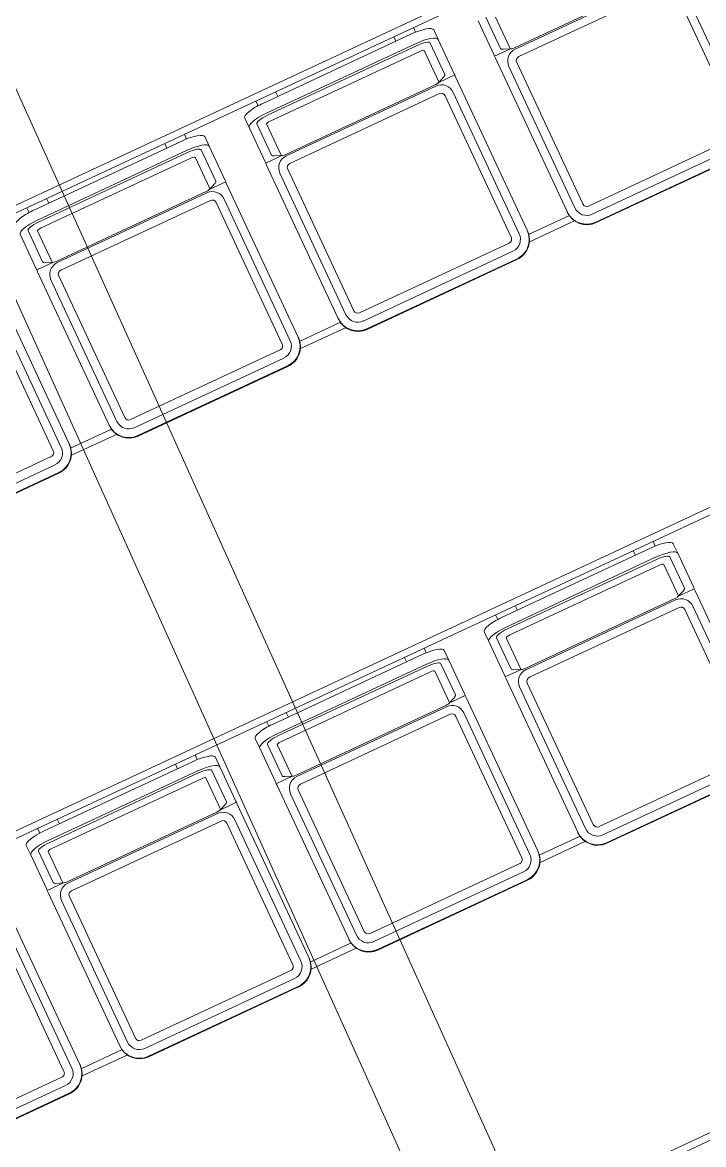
# Model space of a CAD drawing. Header units: metres. Extents: x -217 to -108, y -304 to -188.
# Drawn here: x -143.97 to -142.402, y -247.429 to -244.846 of the extents above; entities that cross this region are included whole.
import ezdxf

# ---------------------------------------------------------------- set-up
doc = ezdxf.new("R2010")
doc.units = ezdxf.units.M
doc.layers.add('A-WALL', color=113, linetype='Continuous', lineweight=9)
doc.layers.add('I-FURN', color=30, linetype='Continuous', lineweight=9)

# ---------------------------------------------------------------- blocks, each defined once
blk = doc.blocks.new('silla sala de espera - silla sala de espera-V117-Nivel 3')
at = {"layer": 'I-FURN'}
for p, q in [((6.4365, 0.288), (0.0777, 0.288)), ((0.0796, 0.272), (6.435, 0.272)), ((1.3128, 0.2599), (1.3128, 0.272)), ((1.3228, 0.2602), (1.7028, 0.2602)), ((1.3628, 0.272), (1.3628, 0.2602)), ((1.6628, 0.2602), (1.6628, 0.272)), ((1.7128, 0.272), (1.7128, 0.2599)), ((1.8943, 0.2599), (1.8943, 0.272)), ((1.9043, 0.2602), (2.2843, 0.2602)), ((1.9443, 0.272), (1.9443, 0.2602)), ((2.2443, 0.2602), (2.2443, 0.272)), ((2.2943, 0.272), (2.2943, 0.2599)), ((1.3228, 0.2361), (1.7028, 0.2361)), ((1.7528, 0.2231), (1.7528, 0.2473)), ((1.8543, 0.2473), (1.8543, 0.2231)), ((1.9043, 0.2361), (2.2843, 0.2361)), ((2.3343, 0.2231), (2.3343, 0.2473)), ((1.2728, 0.1358), (1.2728, 0.2231)), ((1.2928, 0.1436), (1.2928, 0.2231)), ((1.3128, 0.2135), (1.3128, 0.1339)), ((1.3228, 0.2309), (1.7028, 0.2309)), ((1.7028, 0.2161), (1.3228, 0.2161)), ((1.7128, 0.1339), (1.7128, 0.2135)), ((1.7328, 0.2231), (1.7328, 0.1436)), ((1.7528, 0.2231), (1.7528, 0.1358)), ((1.8543, 0.1358), (1.8543, 0.2231)), ((1.8743, 0.1436), (1.8743, 0.2231)), ((1.8943, 0.2135), (1.8943, 0.1339)), ((1.9043, 0.2309), (2.2843, 0.2309)), ((2.2843, 0.2161), (1.9043, 0.2161)), ((2.2943, 0.1339), (2.2943, 0.2135)), ((2.3143, 0.2231), (2.3143, 0.1436)), ((2.3343, 0.2231), (2.3343, 0.1358)), ((2.4357, 0.1358), (2.4357, 0.2231)), ((2.4557, 0.1436), (2.4557, 0.2231)), ((2.4757, 0.2135), (2.4757, 0.1339)), ((1.2728, 0.1329), (1.2728, 0.1358)), ((1.2728, 0.1329), (1.3135, 0.1329)), ((1.2728, 0.1279), (1.2728, 0.1329)), ((1.2975, 0.1394), (1.3144, 0.1325)), ((1.3228, 0.1313), (1.7028, 0.1313)), ((1.7113, 0.1325), (1.7282, 0.1394)), ((1.7124, 0.1329), (1.7528, 0.1329)), ((1.7528, 0.1358), (1.7528, 0.1329)), ((1.7528, 0.1329), (1.7528, 0.1279)), ((1.8543, 0.1329), (1.8543, 0.1358)), ((1.8543, 0.1329), (1.8949, 0.1329)), ((1.8543, 0.1279), (1.8543, 0.1329)), ((1.8789, 0.1394), (1.8958, 0.1325)), ((1.9043, 0.1313), (2.2843, 0.1313)), ((2.2927, 0.1325), (2.3096, 0.1394)), ((2.2939, 0.1329), (2.3343, 0.1329)), ((2.3343, 0.1358), (2.3343, 0.1329)), ((2.3343, 0.1329), (2.3343, 0.1279)), ((2.4357, 0.1329), (2.4357, 0.1358)), ((2.4357, 0.1329), (2.4763, 0.1329)), ((2.4357, 0.1279), (2.4357, 0.1329)), ((2.4604, 0.1394), (2.4772, 0.1325)), ((2.4857, 0.1313), (2.8657, 0.1313)), ((1.1714, 0.1279), (1.1714, -0.2615)), ((1.2728, -0.2615), (1.2728, 0.1279)), ((1.3228, 0.1279), (1.7028, 0.1279)), ((1.7028, 0.1087), (1.3228, 0.1087)), ((1.7528, 0.1279), (1.7528, -0.2615)), ((1.8543, -0.2615), (1.8543, 0.1279)), ((1.9043, 0.1279), (2.2843, 0.1279)), ((2.2843, 0.1087), (1.9043, 0.1087)), ((2.3343, 0.1279), (2.3343, -0.2615)), ((2.4357, -0.2615), (2.4357, 0.1279)), ((2.4857, 0.1279), (2.8657, 0.1279)), ((2.8657, 0.1087), (2.4857, 0.1087)), ((1.1314, -0.2608), (1.1314, 0.0987)), ((1.1514, 0.098), (1.1514, -0.2615)), ((1.2928, -0.2615), (1.2928, 0.098)), ((1.3128, 0.0987), (1.3128, -0.2608)), ((1.7128, -0.2608), (1.7128, 0.0987)), ((1.7328, 0.098), (1.7328, -0.2615)), ((1.8743, -0.2615), (1.8743, 0.098)), ((1.8943, 0.0987), (1.8943, -0.2608)), ((2.2943, -0.2608), (2.2943, 0.0987)), ((2.3143, 0.098), (2.3143, -0.2615)), ((2.4557, -0.2615), (2.4557, 0.098)), ((2.4757, 0.0987), (2.4757, -0.2608)), ((2.8757, -0.2608), (2.8757, 0.0987)), ((2.8957, 0.098), (2.8957, -0.2615)), ((0.7414, -0.2707), (1.1214, -0.2707)), ((1.2742, -0.272), (1.17, -0.272)), ((1.1714, -0.2629), (1.1714, -0.2615)), ((1.2728, -0.2615), (1.2728, -0.2629)), ((1.3228, -0.2707), (1.7028, -0.2707)), ((1.8556, -0.272), (1.7515, -0.272)), ((1.7528, -0.2629), (1.7528, -0.2615)), ((1.8543, -0.2615), (1.8543, -0.2629)), ((1.9043, -0.2707), (2.2843, -0.2707)), ((2.4371, -0.272), (2.3329, -0.272)), ((2.3343, -0.2629), (2.3343, -0.2615)), ((2.4357, -0.2615), (2.4357, -0.2629)), ((2.4857, -0.2707), (2.8657, -0.2707)), ((1.1214, -0.2915), (0.7414, -0.2915)), ((1.1636, -0.288), (1.2807, -0.288)), ((1.7028, -0.2915), (1.3228, -0.2915)), ((1.745, -0.288), (1.8621, -0.288)), ((2.2843, -0.2915), (1.9043, -0.2915)), ((2.3264, -0.288), (2.4435, -0.288)), ((2.8657, -0.2915), (2.4857, -0.2915)), ((0.7414, -0.3115), (1.1214, -0.3115)), ((0.7414, -0.3128), (1.1214, -0.3128)), ((1.3228, -0.3115), (1.7028, -0.3115)), ((1.3228, -0.3128), (1.7028, -0.3128)), ((1.9043, -0.3115), (2.2843, -0.3115)), ((1.9043, -0.3128), (2.2843, -0.3128)), ((2.4857, -0.3115), (2.8657, -0.3115)), ((2.4857, -0.3128), (2.8657, -0.3128))]:
    blk.add_line(p, q, dxfattribs=at)
for centre, major_axis, ratio, start_param, end_param in [((1.3228, 0.2473), (0.05, 0), 0.258819, 1.570796, 3.141593), ((1.7028, 0.2473), (0.05, 0), 0.258819, 0, 1.570796), ((1.9043, 0.2473), (0.05, 0), 0.258819, 1.570796, 3.141593), ((2.2843, 0.2473), (0.05, 0), 0.258819, 0, 1.570796), ((1.3228, 0.2231), (-0.05, 0), 0.258819, 4.712389, 6.283185), ((1.7028, 0.2231), (-0.05, 0), 0.258819, 3.141593, 4.712389), ((1.9043, 0.2231), (-0.05, 0), 0.258819, 4.712389, 6.283185), ((2.2843, 0.2231), (0.05, 0), 0.258819, 0, 1.570796), ((1.3228, 0.2231), (-0.03, 0), 0.258819, 4.712389, 6.283185), ((1.3228, 0.2135), (-0.01, 0), 0.258819, 4.712389, 6.283185), ((1.7028, 0.2231), (0.03, 0), 0.258819, 0, 1.570796), ((1.7028, 0.2135), (-0.01, 0), 0.258819, 3.141593, 4.712389), ((1.9043, 0.2231), (-0.03, 0), 0.258819, 4.712389, 6.283185), ((1.9043, 0.2135), (-0.01, 0), 0.258819, 4.712389, 6.283185), ((2.2843, 0.2231), (0.03, 0), 0.258819, 0, 1.570796), ((2.2843, 0.2135), (-0.01, 0), 0.258819, 3.141593, 4.712389), ((1.3228, 0.1436), (0.03, 0), 0.258819, 3.141593, 3.665191), ((1.3228, 0.1339), (-0.01, 0), 0.258819, 0, 1.570796), ((1.7028, 0.1339), (-0.01, 0), 0.258819, 1.570796, 3.141593), ((1.7028, 0.1436), (-0.03, 0), 0.258819, 2.617994, 3.141593), ((1.9043, 0.1436), (0.03, 0), 0.258819, 3.141593, 3.665191), ((1.9043, 0.1339), (0.01, 0), 0.258819, 3.141593, 4.712389), ((2.2843, 0.1339), (-0.01, 0), 0.258819, 1.570796, 3.141593), ((2.2843, 0.1436), (-0.03, 0), 0.258819, 2.617994, 3.141593), ((2.4857, 0.1436), (0.03, 0), 0.258819, 3.141593, 3.665191), ((2.4857, 0.1339), (0.01, 0), 0.258819, 3.141593, 4.712389), ((1.3228, 0.098), (-0.03, 0), 0.99863, 4.712389, 6.283185), ((1.3228, 0.0987), (-0.01, 0), 0.99863, 4.712389, 6.283185), ((1.7028, 0.098), (-0.03, 0), 0.99863, 3.141593, 4.712389), ((1.7028, 0.0987), (-0.01, 0), 0.99863, 3.141593, 4.712389), ((1.9043, 0.098), (-0.03, 0), 0.99863, 4.712389, 6.283185), ((1.9043, 0.0987), (-0.01, 0), 0.99863, 4.712389, 6.283185), ((2.2843, 0.098), (-0.03, 0), 0.99863, 3.141593, 4.712389), ((2.2843, 0.0987), (-0.01, 0), 0.99863, 3.141593, 4.712389), ((2.4857, 0.098), (-0.03, 0), 0.99863, 4.712389, 6.283185), ((2.4857, 0.0987), (-0.01, 0), 0.99863, 4.712389, 6.283185), ((1.1214, -0.2608), (-0.01, 0), 0.99863, 1.570796, 3.141593), ((1.1214, -0.2615), (-0.03, 0), 0.99863, 1.570796, 3.141593), ((1.1214, -0.2615), (-0.05, 0), 0.99863, 1.570796, 3.141593), ((1.1214, -0.2629), (-0.05, 0), 0.99863, 1.570796, 3.141593), ((1.3228, -0.2615), (-0.05, 0), 0.99863, 0, 1.570796), ((1.3228, -0.2629), (0.05, 0), 0.99863, 3.141593, 4.712389), ((1.3228, -0.2615), (0.03, 0), 0.99863, 3.141593, 4.712389), ((1.3228, -0.2608), (-0.01, 0), 0.99863, 0, 1.570796), ((1.7028, -0.2608), (-0.01, 0), 0.99863, 1.570796, 3.141593), ((1.7028, -0.2615), (0.03, 0), 0.99863, 4.712389, 6.283185), ((1.7028, -0.2615), (0.05, 0), 0.99863, 4.712389, 6.283185), ((1.7028, -0.2629), (-0.05, 0), 0.99863, 1.570796, 3.141593), ((1.9043, -0.2615), (0.05, 0), 0.99863, 3.141593, 4.712389), ((1.9043, -0.2629), (-0.05, 0), 0.99863, 0, 1.570796), ((1.9043, -0.2615), (0.03, 0), 0.99863, 3.141593, 4.712389), ((1.9043, -0.2608), (-0.01, 0), 0.99863, 0, 1.570796), ((2.2843, -0.2608), (-0.01, 0), 0.99863, 1.570796, 3.141593), ((2.2843, -0.2615), (-0.03, 0), 0.99863, 1.570796, 3.141593), ((2.2843, -0.2615), (-0.05, 0), 0.99863, 1.570796, 3.141593), ((2.2843, -0.2629), (-0.05, 0), 0.99863, 1.570796, 3.141593), ((2.4857, -0.2615), (0.05, 0), 0.99863, 3.141593, 4.712389), ((2.4857, -0.2629), (0.05, 0), 0.99863, 3.141593, 4.712389), ((2.4857, -0.2615), (-0.03, 0), 0.99863, 0, 1.570796), ((2.4857, -0.2608), (-0.01, 0), 0.99863, 0, 1.570796)]:
    blk.add_ellipse(centre, major_axis=major_axis, ratio=ratio, start_param=start_param, end_param=end_param, dxfattribs=at)
blk = doc.blocks.new('silla sala de espera - silla sala de espera-V118-Nivel 3')
at = {"layer": 'I-FURN'}
for p, q in [((6.4365, 0.288), (0.0777, 0.288)), ((0.0796, 0.272), (6.435, 0.272)), ((0.7314, 0.2599), (0.7314, 0.272)), ((0.7414, 0.2602), (1.1214, 0.2602)), ((0.7814, 0.272), (0.7814, 0.2602)), ((1.0814, 0.2602), (1.0814, 0.272)), ((1.1314, 0.272), (1.1314, 0.2599)), ((1.3128, 0.2599), (1.3128, 0.272)), ((1.3228, 0.2602), (1.7028, 0.2602)), ((1.3628, 0.272), (1.3628, 0.2602)), ((1.6628, 0.2602), (1.6628, 0.272)), ((1.7128, 0.272), (1.7128, 0.2599)), ((1.8943, 0.2599), (1.8943, 0.272)), ((1.9043, 0.2602), (2.2843, 0.2602)), ((1.9443, 0.272), (1.9443, 0.2602)), ((2.2443, 0.2602), (2.2443, 0.272)), ((2.2943, 0.272), (2.2943, 0.2599)), ((0.6914, 0.2473), (0.6914, 0.2231)), ((0.7414, 0.2361), (1.1214, 0.2361)), ((1.1714, 0.2231), (1.1714, 0.2473)), ((1.2728, 0.2473), (1.2728, 0.2231)), ((1.3228, 0.2361), (1.7028, 0.2361)), ((1.7528, 0.2231), (1.7528, 0.2473)), ((1.8543, 0.2473), (1.8543, 0.2231)), ((1.9043, 0.2361), (2.2843, 0.2361)), ((2.3343, 0.2231), (2.3343, 0.2473)), ((0.6914, 0.1358), (0.6914, 0.2231)), ((0.7114, 0.1436), (0.7114, 0.2231)), ((0.7314, 0.2135), (0.7314, 0.1339)), ((0.7414, 0.2309), (1.1214, 0.2309)), ((1.1214, 0.2161), (0.7414, 0.2161)), ((1.1314, 0.1339), (1.1314, 0.2135)), ((1.1514, 0.2231), (1.1514, 0.1436)), ((1.1714, 0.2231), (1.1714, 0.1358)), ((1.2728, 0.1358), (1.2728, 0.2231)), ((1.2928, 0.1436), (1.2928, 0.2231)), ((1.3128, 0.2135), (1.3128, 0.1339)), ((1.3228, 0.2309), (1.7028, 0.2309)), ((1.7028, 0.2161), (1.3228, 0.2161)), ((1.7128, 0.1339), (1.7128, 0.2135)), ((1.7328, 0.2231), (1.7328, 0.1436)), ((1.7528, 0.2231), (1.7528, 0.1358)), ((1.8543, 0.1358), (1.8543, 0.2231)), ((1.8743, 0.1436), (1.8743, 0.2231)), ((1.8943, 0.2135), (1.8943, 0.1339)), ((1.9043, 0.2309), (2.2843, 0.2309)), ((2.2843, 0.2161), (1.9043, 0.2161)), ((2.2943, 0.1339), (2.2943, 0.2135)), ((2.3143, 0.2231), (2.3143, 0.1436)), ((2.3343, 0.2231), (2.3343, 0.1358)), ((0.6914, 0.1329), (0.6914, 0.1358)), ((0.6914, 0.1329), (0.7321, 0.1329)), ((0.6914, 0.1279), (0.6914, 0.1329)), ((0.7161, 0.1394), (0.733, 0.1325)), ((0.7414, 0.1313), (1.1214, 0.1313)), ((1.1299, 0.1325), (1.1467, 0.1394)), ((1.131, 0.1329), (1.1714, 0.1329)), ((1.1714, 0.1358), (1.1714, 0.1329)), ((1.1714, 0.1329), (1.1714, 0.1279)), ((1.2728, 0.1329), (1.2728, 0.1358)), ((1.2728, 0.1329), (1.3135, 0.1329)), ((1.2728, 0.1279), (1.2728, 0.1329)), ((1.2975, 0.1394), (1.3144, 0.1325)), ((1.3228, 0.1313), (1.7028, 0.1313)), ((1.7113, 0.1325), (1.7282, 0.1394)), ((1.7124, 0.1329), (1.7528, 0.1329)), ((1.7528, 0.1358), (1.7528, 0.1329)), ((1.7528, 0.1329), (1.7528, 0.1279)), ((1.8543, 0.1329), (1.8543, 0.1358)), ((1.8543, 0.1329), (1.8949, 0.1329)), ((1.8543, 0.1279), (1.8543, 0.1329)), ((1.8789, 0.1394), (1.8958, 0.1325)), ((1.9043, 0.1313), (2.2843, 0.1313)), ((2.2927, 0.1325), (2.3096, 0.1394)), ((2.2939, 0.1329), (2.3343, 0.1329)), ((2.3343, 0.1358), (2.3343, 0.1329)), ((2.3343, 0.1329), (2.3343, 0.1279)), ((0.59, 0.1279), (0.59, -0.2615)), ((0.6914, -0.2615), (0.6914, 0.1279)), ((0.7414, 0.1279), (1.1214, 0.1279)), ((1.1214, 0.1087), (0.7414, 0.1087)), ((1.1714, 0.1279), (1.1714, -0.2615)), ((1.2728, -0.2615), (1.2728, 0.1279)), ((1.3228, 0.1279), (1.7028, 0.1279)), ((1.7028, 0.1087), (1.3228, 0.1087)), ((1.7528, 0.1279), (1.7528, -0.2615)), ((1.8543, -0.2615), (1.8543, 0.1279)), ((1.9043, 0.1279), (2.2843, 0.1279)), ((2.2843, 0.1087), (1.9043, 0.1087)), ((2.3343, 0.1279), (2.3343, -0.2615)), ((0.55, -0.2608), (0.55, 0.0987)), ((0.57, 0.098), (0.57, -0.2615)), ((0.7114, -0.2615), (0.7114, 0.098)), ((0.7314, 0.0987), (0.7314, -0.2608)), ((1.1314, -0.2608), (1.1314, 0.0987)), ((1.1514, 0.098), (1.1514, -0.2615)), ((1.2928, -0.2615), (1.2928, 0.098)), ((1.3128, 0.0987), (1.3128, -0.2608)), ((1.7128, -0.2608), (1.7128, 0.0987)), ((1.7328, 0.098), (1.7328, -0.2615)), ((1.8743, -0.2615), (1.8743, 0.098)), ((1.8943, 0.0987), (1.8943, -0.2608)), ((2.2943, -0.2608), (2.2943, 0.0987)), ((2.3143, 0.098), (2.3143, -0.2615)), ((0.16, -0.2707), (0.54, -0.2707)), ((0.6928, -0.272), (0.5886, -0.272)), ((0.59, -0.2629), (0.59, -0.2615)), ((0.6914, -0.2615), (0.6914, -0.2629)), ((0.7414, -0.2707), (1.1214, -0.2707)), ((1.2742, -0.272), (1.17, -0.272)), ((1.1714, -0.2629), (1.1714, -0.2615)), ((1.2728, -0.2615), (1.2728, -0.2629)), ((1.3228, -0.2707), (1.7028, -0.2707)), ((1.8556, -0.272), (1.7515, -0.272)), ((1.7528, -0.2629), (1.7528, -0.2615)), ((1.8543, -0.2615), (1.8543, -0.2629)), ((1.9043, -0.2707), (2.2843, -0.2707)), ((0.54, -0.2915), (0.16, -0.2915)), ((0.5822, -0.288), (0.6993, -0.288)), ((1.1214, -0.2915), (0.7414, -0.2915)), ((1.1636, -0.288), (1.2807, -0.288)), ((1.7028, -0.2915), (1.3228, -0.2915)), ((1.745, -0.288), (1.8621, -0.288)), ((2.2843, -0.2915), (1.9043, -0.2915)), ((0.16, -0.3115), (0.54, -0.3115)), ((0.16, -0.3128), (0.54, -0.3128)), ((0.7414, -0.3115), (1.1214, -0.3115)), ((0.7414, -0.3128), (1.1214, -0.3128)), ((1.3228, -0.3115), (1.7028, -0.3115)), ((1.3228, -0.3128), (1.7028, -0.3128)), ((1.9043, -0.3115), (2.2843, -0.3115)), ((1.9043, -0.3128), (2.2843, -0.3128))]:
    blk.add_line(p, q, dxfattribs=at)
for centre, major_axis, ratio, start_param, end_param in [((0.7414, 0.2473), (-0.05, 0), 0.258819, 4.712389, 6.283185), ((1.1214, 0.2473), (0.05, 0), 0.258819, 0, 1.570796), ((1.3228, 0.2473), (0.05, 0), 0.258819, 1.570796, 3.141593), ((1.7028, 0.2473), (0.05, 0), 0.258819, 0, 1.570796), ((1.9043, 0.2473), (0.05, 0), 0.258819, 1.570796, 3.141593), ((2.2843, 0.2473), (0.05, 0), 0.258819, 0, 1.570796), ((0.7414, 0.2231), (-0.05, 0), 0.258819, 4.712389, 6.283185), ((1.1214, 0.2231), (-0.05, 0), 0.258819, 3.141593, 4.712389), ((1.3228, 0.2231), (-0.05, 0), 0.258819, 4.712389, 6.283185), ((1.7028, 0.2231), (-0.05, 0), 0.258819, 3.141593, 4.712389), ((1.9043, 0.2231), (-0.05, 0), 0.258819, 4.712389, 6.283185), ((2.2843, 0.2231), (0.05, 0), 0.258819, 0, 1.570796), ((0.7414, 0.2231), (0.03, 0), 0.258819, 1.570796, 3.141593), ((0.7414, 0.2135), (-0.01, 0), 0.258819, 4.712389, 6.283185), ((1.1214, 0.2231), (0.03, 0), 0.258819, 0, 1.570796), ((1.1214, 0.2135), (0.01, 0), 0.258819, 0, 1.570796), ((1.3228, 0.2231), (-0.03, 0), 0.258819, 4.712389, 6.283185), ((1.3228, 0.2135), (-0.01, 0), 0.258819, 4.712389, 6.283185), ((1.7028, 0.2231), (0.03, 0), 0.258819, 0, 1.570796), ((1.7028, 0.2135), (-0.01, 0), 0.258819, 3.141593, 4.712389), ((1.9043, 0.2231), (-0.03, 0), 0.258819, 4.712389, 6.283185), ((1.9043, 0.2135), (-0.01, 0), 0.258819, 4.712389, 6.283185), ((2.2843, 0.2231), (0.03, 0), 0.258819, 0, 1.570796), ((2.2843, 0.2135), (-0.01, 0), 0.258819, 3.141593, 4.712389), ((0.7414, 0.1436), (0.03, 0), 0.258819, 3.141593, 3.665191), ((0.7414, 0.1339), (0.01, 0), 0.258819, 3.141593, 4.712389), ((1.1214, 0.1339), (0.01, 0), 0.258819, 4.712389, 6.283185), ((1.1214, 0.1436), (0.03, 0), 0.258819, 5.759587, 6.283185), ((1.3228, 0.1436), (0.03, 0), 0.258819, 3.141593, 3.665191), ((1.3228, 0.1339), (-0.01, 0), 0.258819, 0, 1.570796), ((1.7028, 0.1339), (-0.01, 0), 0.258819, 1.570796, 3.141593), ((1.7028, 0.1436), (-0.03, 0), 0.258819, 2.617994, 3.141593), ((1.9043, 0.1436), (0.03, 0), 0.258819, 3.141593, 3.665191), ((1.9043, 0.1339), (0.01, 0), 0.258819, 3.141593, 4.712389), ((2.2843, 0.1339), (-0.01, 0), 0.258819, 1.570796, 3.141593), ((2.2843, 0.1436), (-0.03, 0), 0.258819, 2.617994, 3.141593), ((0.7414, 0.098), (-0.03, 0), 0.99863, 4.712389, 6.283185), ((0.7414, 0.0987), (-0.01, 0), 0.99863, 4.712389, 6.283185), ((1.1214, 0.098), (0.03, 0), 0.99863, 0, 1.570796), ((1.1214, 0.0987), (-0.01, 0), 0.99863, 3.141593, 4.712389), ((1.3228, 0.098), (-0.03, 0), 0.99863, 4.712389, 6.283185), ((1.3228, 0.0987), (-0.01, 0), 0.99863, 4.712389, 6.283185), ((1.7028, 0.098), (-0.03, 0), 0.99863, 3.141593, 4.712389), ((1.7028, 0.0987), (-0.01, 0), 0.99863, 3.141593, 4.712389), ((1.9043, 0.098), (-0.03, 0), 0.99863, 4.712389, 6.283185), ((1.9043, 0.0987), (-0.01, 0), 0.99863, 4.712389, 6.283185), ((2.2843, 0.098), (-0.03, 0), 0.99863, 3.141593, 4.712389), ((2.2843, 0.0987), (-0.01, 0), 0.99863, 3.141593, 4.712389), ((0.54, -0.2608), (-0.01, 0), 0.99863, 1.570796, 3.141593), ((0.54, -0.2615), (-0.03, 0), 0.99863, 1.570796, 3.141593), ((0.54, -0.2615), (-0.05, 0), 0.99863, 1.570796, 3.141593), ((0.54, -0.2629), (-0.05, 0), 0.99863, 1.570796, 3.141593), ((0.7414, -0.2615), (0.05, 0), 0.99863, 3.141593, 4.712389), ((0.7414, -0.2629), (0.05, 0), 0.99863, 3.141593, 4.712389), ((0.7414, -0.2615), (0.03, 0), 0.99863, 3.141593, 4.712389), ((0.7414, -0.2608), (0.01, 0), 0.99863, 3.141593, 4.712389), ((1.1214, -0.2608), (-0.01, 0), 0.99863, 1.570796, 3.141593), ((1.1214, -0.2615), (-0.03, 0), 0.99863, 1.570796, 3.141593), ((1.1214, -0.2615), (-0.05, 0), 0.99863, 1.570796, 3.141593), ((1.1214, -0.2629), (-0.05, 0), 0.99863, 1.570796, 3.141593), ((1.3228, -0.2615), (-0.05, 0), 0.99863, 0, 1.570796), ((1.3228, -0.2629), (0.05, 0), 0.99863, 3.141593, 4.712389), ((1.3228, -0.2615), (0.03, 0), 0.99863, 3.141593, 4.712389), ((1.3228, -0.2608), (-0.01, 0), 0.99863, 0, 1.570796), ((1.7028, -0.2608), (-0.01, 0), 0.99863, 1.570796, 3.141593), ((1.7028, -0.2615), (0.03, 0), 0.99863, 4.712389, 6.283185), ((1.7028, -0.2615), (0.05, 0), 0.99863, 4.712389, 6.283185), ((1.7028, -0.2629), (-0.05, 0), 0.99863, 1.570796, 3.141593), ((1.9043, -0.2615), (0.05, 0), 0.99863, 3.141593, 4.712389), ((1.9043, -0.2629), (-0.05, 0), 0.99863, 0, 1.570796), ((1.9043, -0.2615), (0.03, 0), 0.99863, 3.141593, 4.712389), ((1.9043, -0.2608), (-0.01, 0), 0.99863, 0, 1.570796)]:
    blk.add_ellipse(centre, major_axis=major_axis, ratio=ratio, start_param=start_param, end_param=end_param, dxfattribs=at)
blk = doc.blocks.new('silla sala de espera - silla sala de espera-V119-Nivel 3')
at = {"layer": 'I-FURN'}
for p, q in [((6.4365, 0.288), (0.0777, 0.288)), ((0.0796, 0.272), (6.435, 0.272))]:
    blk.add_line(p, q, dxfattribs=at)

msp = doc.modelspace()

# ---------------------------------------------------------------- linework, layer by layer
at = {"layer": 'A-WALL'}
for p, q in [((-141.2669, -251.5076), (-146.3452, -240.2555)), ((-144.1531, -244.6265), (-142.6525, -247.9514))]:
    msp.add_line(p, q, dxfattribs=at)

# ---------------------------------------------------------------- block references
at = {"layer": 'I-FURN', "rotation": 25.00000000000035}
for name, p in [('silla sala de espera - silla sala de espera-V117-Nivel 3', (-145.0343, -246.074)), ('silla sala de espera - silla sala de espera-V118-Nivel 3', (-144.4829, -247.2566)), ('silla sala de espera - silla sala de espera-V119-Nivel 3', (-143.9315, -248.4391))]:
    msp.add_blockref(name, p, dxfattribs=at)

doc.saveas('drawing.dxf')
